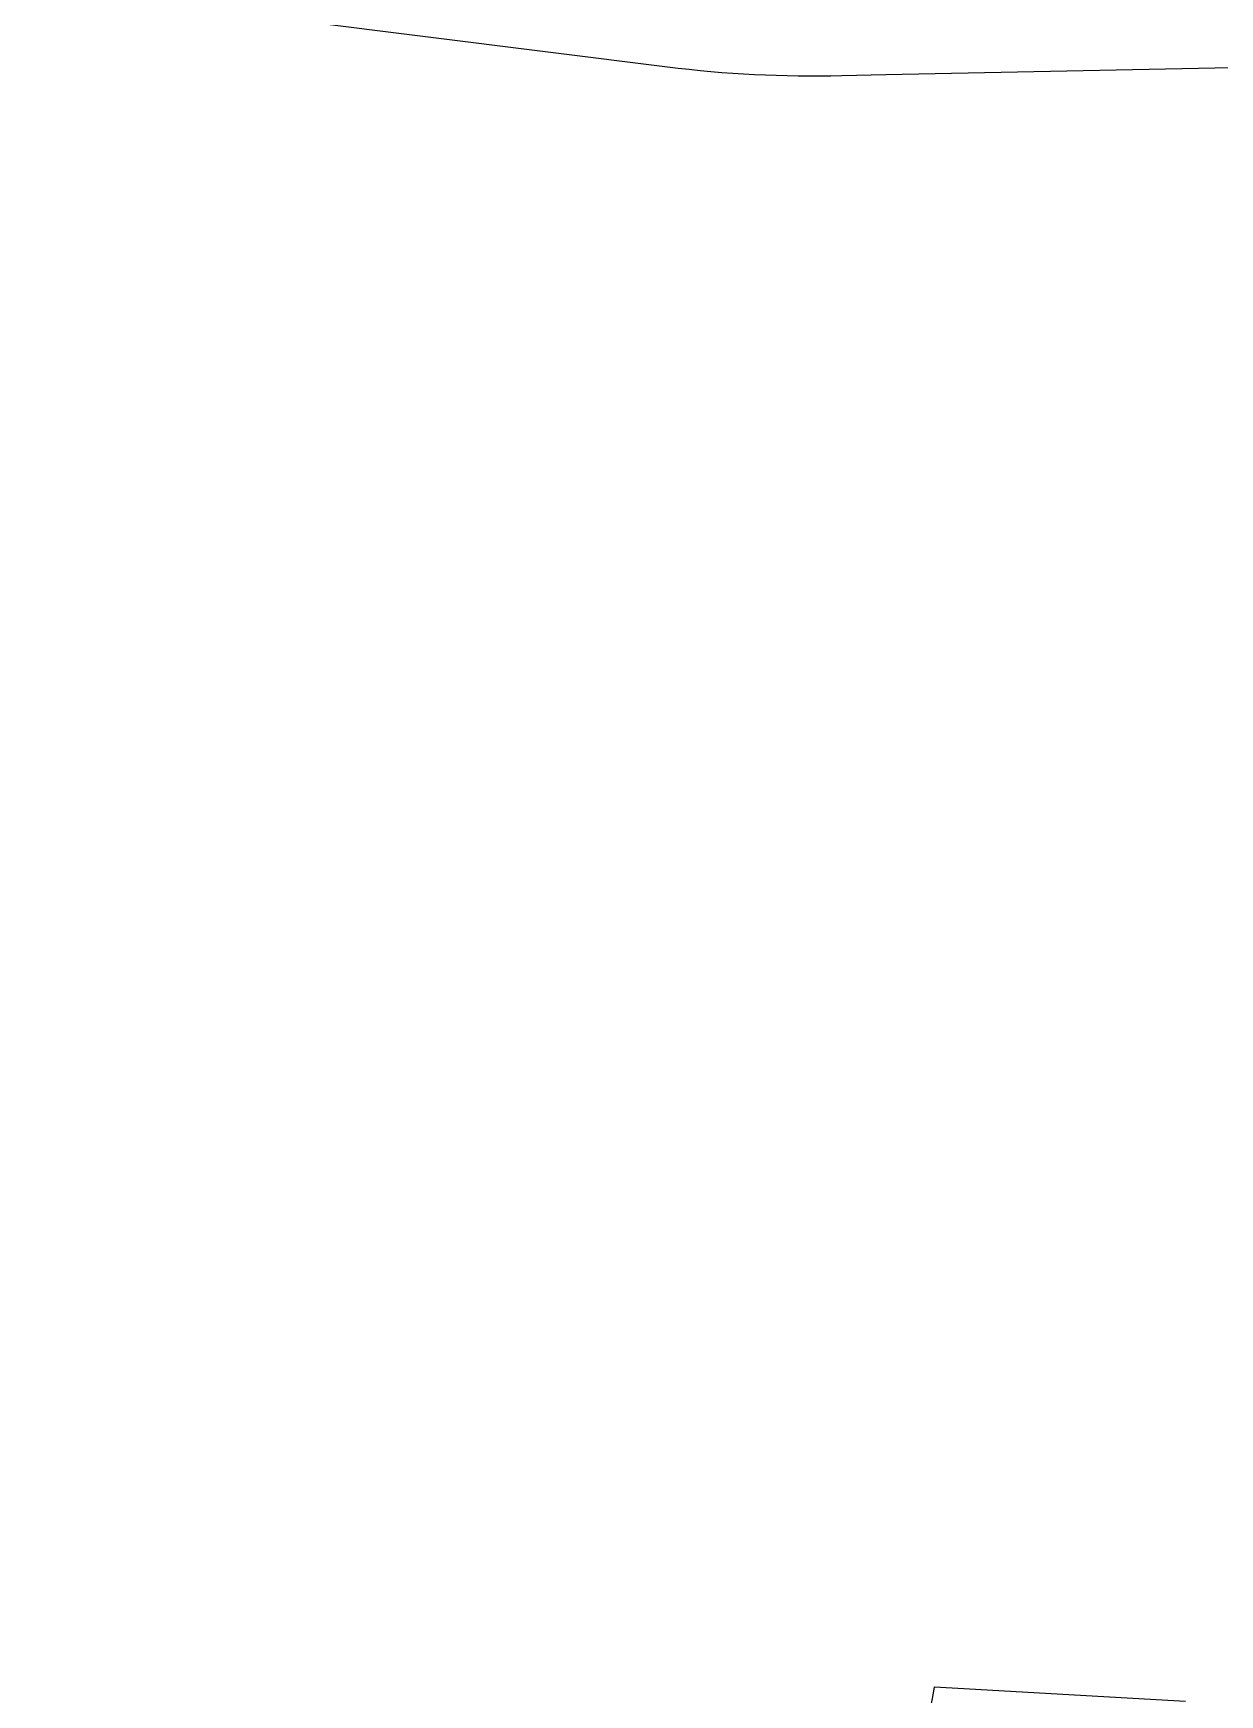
# Model space of a CAD drawing. Extents: x 529262 to 576451, y 2694391 to 2717535.
# Drawn here: x 566663.7 to 566742.6, y 2710570.9 to 2710681.3 of the extents above; entities that cross this region are included whole.
import ezdxf
from ezdxf.xclip import XClip

# ---------------------------------------------------------------- set-up
doc = ezdxf.new("R2010")
doc.units = 0
doc.header["$XCLIPFRAME"] = 0
for name, color, linetype in [('PP-COM', 7, 'Continuous'), ('RD-中线', 40, 'Continuous'), ('RD-红线', 7, 'Continuous'), ('RD-街巷路', 8, 'Continuous')]:
    doc.layers.add(name, color=color, linetype=linetype)

# ---------------------------------------------------------------- blocks, each defined once
blk = doc.blocks.new('A$C19FD0107')
at = {"layer": 'RD-中线', "color": 8, "linetype": 'Continuous', "flags": 128}
for points in [[(-4490.73, 14139.44, 0), (-4490.29, 14139.42)], [(-3818.25, 14086.17, 0), (-3817.74, 14086.17)]]:
    blk.add_lwpolyline(points, format="xyb", dxfattribs=at)
at = {"layer": 'RD-红线', "color": 8, "linetype": 'Continuous', "flags": 128}
blk.add_lwpolyline([(-4581.1, 16324.33), (-4535.47, 16315.56, 0.015991), (-4530.55, 16314.78), (-4489.52, 16309.58, 0.008137), (-4486.99, 16309.3), (-4375.02, 16298.8, -0.007853), (-4373.08, 16298.59), (-4292.09, 16288.42, 0.037227), (-4280.5, 16287.84), (-4277.57, 16287.91), (-4207.57, 16289.33, 0.007977), (-4205.08, 16289.42), (-4130.67, 16293.3, -0.032174), (-4122.7, 16293.2), (-4012.94, 16284.79, -0.022258), (-4007.46, 16284.12), (-3940.23, 16272.89, -0.043554)], format="xyb", dxfattribs=at)

msp = doc.modelspace()

# ---------------------------------------------------------------- linework, layer by layer
at = {"layer": 'RD-街巷路', "color": 8, "linetype": 'Continuous', "elevation": 135.36}
msp.add_lwpolyline([(566723.255, 2710569.208), (566723.582, 2710570.964), (566723.658, 2710571.375), (566740.326, 2710570.419)], dxfattribs=at)

# ---------------------------------------------------------------- block references
at = {"layer": 'PP-COM'}
ref = msp.add_blockref('A$C19FD0107', (570997.993, 2694390.603), dxfattribs=at)
XClip(ref).set_block_clipping_path([(-9366.4383134884, 14428.6043910822), (-3328.4480743363, 17452.7484863754)])

doc.saveas('drawing.dxf')
